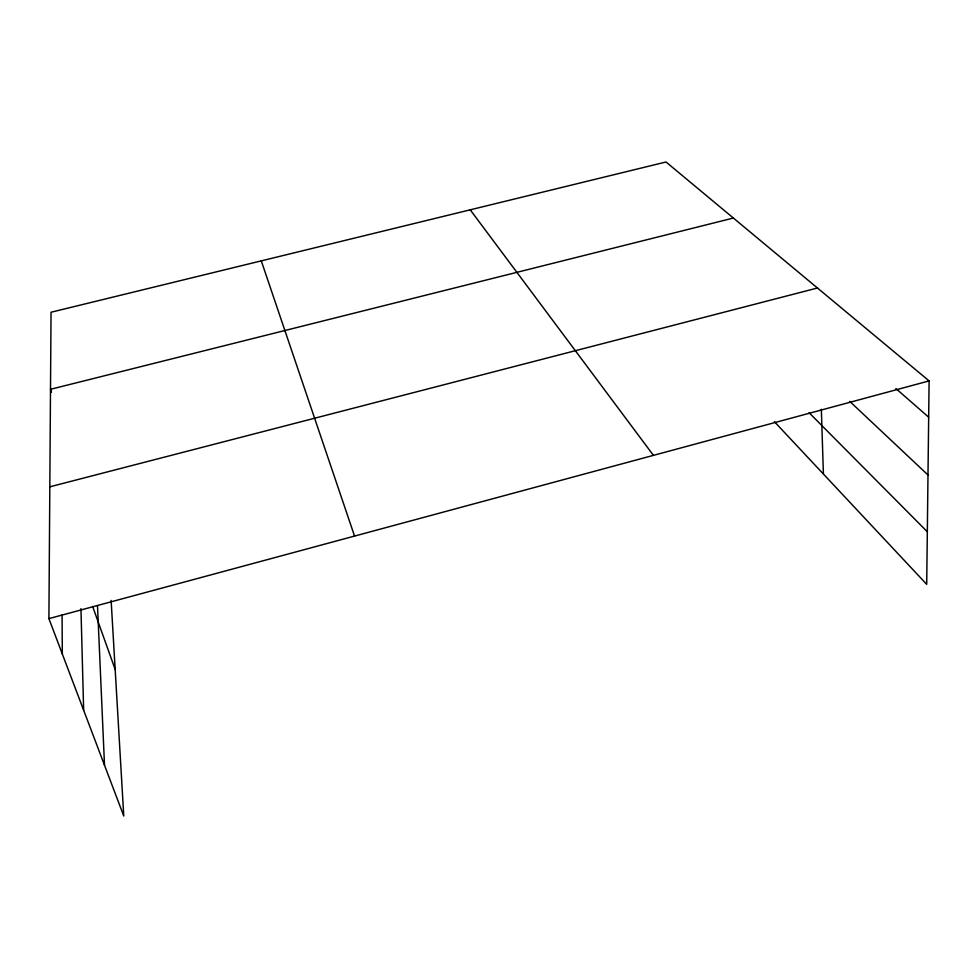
<?xml version="1.0" encoding="UTF-8"?>
<svg xmlns="http://www.w3.org/2000/svg" width="978" height="978" viewBox="0 0 978 978"><rect width="100%" height="100%" fill="white"/><g stroke="black" fill="none" stroke-linecap="round" stroke-linejoin="round"><path stroke-width="1.47" d="M111.125 600.431L123.766 816.007L48.9 618.622L51.039 312.239L666.018 161.993L929.1 380.907L926.704 584.355L774.356 421.64M48.9 618.622L929.1 380.907M49.817 486.812L817.461 288.009M733.378 218.045L50.501 389.305L51.479 392.154M895.885 388.535L928.672 417.19M849.748 401.371L928 475.002M809.124 412.753L927.327 531.775M470.235 209.818L653.426 455.357M92.641 606.458L115.172 669.441M261.285 260.869L354.549 536.078M97.494 605.553L104.512 765.248M821.337 409.244L823.415 474.049M80.954 608.646L83.656 710.236M62.066 614.881L62.323 654.013"/></g></svg>
